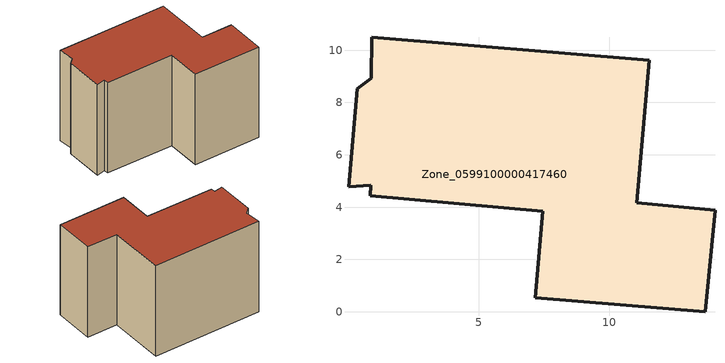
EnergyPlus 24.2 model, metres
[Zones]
Zone_0599100000417460
 floor ground (C_G): 0.36,8.53 0.9,8.94 0.91,10.49 11.53,9.62 11.05,4.16 14.03,3.88 13.67,0 7.15,0.54 7.45,3.85 0.86,4.44 0.87,4.84 0.02,4.77 z0
 wall outside (C_F): 0.02,4.77 0.87,4.84 0.86,4.44 7.45,3.85 7.15,0.54 13.67,0 14.03,3.88 11.05,4.16 11.53,9.62 0.91,10.49 0.9,8.94 0.36,8.53 0.02,4.77 z0:9.23
 roof outside (C_R): 0.9,8.94 0.36,8.53 0.02,4.77 0.87,4.84 0.86,4.44 7.45,3.85 7.15,0.54 13.67,0 14.03,3.88 11.05,4.16 11.53,9.62 0.91,10.49 z9.23
[BUILDING]
Pand.0599100000417460: North Axis=0; Terrain=City; Loads Convergence Tolerance Value=0.04; Temperature Convergence Tolerance Value=0.4; Solar Distribution=FullExterior; Maximum Number of Warmup Days=25; Minimum Number of Warmup Days=1
[Site:Location]
Rotterdam.The.Hague.AP_ZH_NLD Design_Conditions: Latitude=51.96; Longitude=4.45; Time Zone=1; Elevation=-4.5
[SITE:GROUNDTEMPERATURE:BUILDINGSURFACE]
18, 18, 18, 18, 18, 18, 18, 18, 18, 18, 18, 18
[MATERIAL] Thermal Absorptance=0.9; Solar Absorptance=0.7; Visible Absorptance=0.7
Name | Roughness | Thickness | Conductivity | Density | Specific Heat
G.TC.2006-2014 | MediumSmooth | 0.15 | 0.06 | 540 | 1210
F.TC.2006-2014 | Rough | 0.3 | 0.12 | 1920 | 840
R.TC.2006-2014 | MediumRough | 0.2 | 0.08 | 1500 | 1000
[CONSTRUCTION]
C_G: G.TC.2006-2014
C_F: F.TC.2006-2014
C_R: R.TC.2006-2014
[ZONE]
Zone_0599100000417460: Type=1; Multiplier=1; Ceiling Height=Autocalculate; Volume=Autocalculate; Floor Area=autocalculate; Part of Total Floor Area=Yes
[ZONEINFILTRATION:DESIGNFLOWRATE]
Infil_Zone_0599100000417460: Zone or ZoneList or Space or SpaceList=Zone_0599100000417460; Schedule=AlwaysOn; Design Flow Rate Calculation Method=Flow/Area; Flow Rate per Floor Area=0.0015; Constant Term Coefficient=1; Temperature Term Coefficient=0; Velocity Term Coefficient=0; Velocity Squared Term Coefficient=0
[HVACTEMPLATE:ZONE:IDEALLOADSAIRSYSTEM]
Zone_0599100000417460: Maximum Heating Supply Air Temperature=50; Minimum Cooling Supply Air Temperature=13; Maximum Heating Supply Air Humidity Ratio=0.0156; Minimum Cooling Supply Air Humidity Ratio=0.0077; Heating Limit=NoLimit; Cooling Limit=NoLimit; Dehumidification Control Type=ConstantSensibleHeatRatio; Cooling Sensible Heat Ratio=0.7; Dehumidification Setpoint=60; Humidification Control Type=None; Humidification Setpoint=30; Outdoor Air Method=None; Outdoor Air Flow Rate per Person=0.00944; Outdoor Air Flow Rate per Zone Floor Area=0; Outdoor Air Flow Rate per Zone=0; Demand Controlled Ventilation Type=None; Outdoor Air Economizer Type=NoEconomizer; Heat Recovery Type=None; Sensible Heat Recovery Effectiveness=0.7; Latent Heat Recovery Effectiveness=0.65
[ZONECONTROL:THERMOSTAT]
ThermostatControl_Zone_0599100000417460: Zone or ZoneList=Zone_0599100000417460; Control Type Schedule=DualSetpointControlType; Control 1=Thermostat_Zone_0599100000417460; Temperature Difference Between Cutout And Setpoint=0
[THERMOSTATSETPOINT:DUALSETPOINT]
Thermostat_Zone_0599100000417460: Heating Setpoint Temperature Schedule=HeatingSetpoint_Zone_0599100000417460; Cooling Setpoint Temperature Schedule=CoolingSetpoint_Zone_0599100000417460
[SCHEDULE:COMPACT]
HeatingSetpoint_Zone_0599100000417460: Through: 12/31, For: AllDays, Until: 24:00, 21
CoolingSetpoint_Zone_0599100000417460: Through: 12/31, For: AllDays, Until: 24:00, 24
DualSetpointControlType: Through: 12/31, For: AllDays, Until: 24:00, 4
AlwaysOn: Through: 12/31, For: AllDays, Until: 24:00, 1
